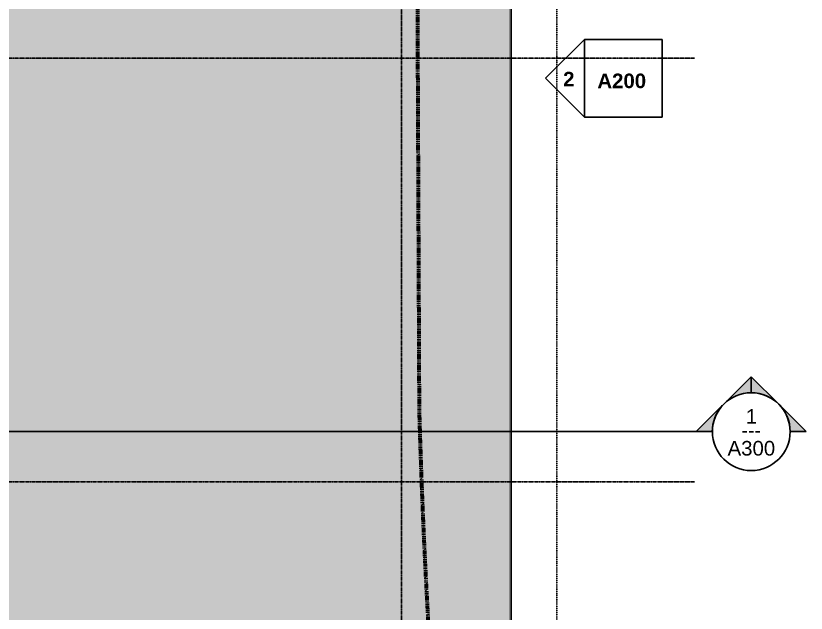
# Model space of a CAD drawing. Header units: inches. Extents: x 9391 to 11530, y 1186 to 2858.
# Drawn here: x 11042.2 to 11530, y 1708.4 to 2077.1 of the extents above; entities that cross this region are included whole.
import ezdxf

# ---------------------------------------------------------------- set-up
doc = ezdxf.new("R2010")
doc.units = ezdxf.units.IN
doc.header["$MEASUREMENT"] = 0
for name, pattern in [('Aligning Line 1_8_', [0.25, 0.125, -0.125]), ('Double Dash 3_8_', [1, 0.375, -0.125, 0.125, -0.125, 0.125, -0.125]), ('Grid Line 1_2_', [0.875, 0.5, -0.125, 0.125, -0.125])]:
    doc.linetypes.add(name, pattern=pattern)
for name, color, linetype, lineweight in [('A-ROOF', 132, 'Continuous', 13), ('A-ROOF-1', 132, 'Continuous', 5), ('A-ROOF-OTLN', 132, 'Continuous', 9), ('A-ROOF-OTLN-1', 132, 'Continuous', 5), ('C-PROP-LINE', 91, 'Double Dash 3_8_', 211), ('G-ANNO-SYMB', 111, 'Aligning Line 1_8_', 30), ('G-ANNO-SYMB-1', 111, 'Continuous', 30), ('G-ANNO-SYMB-2', 111, 'Continuous', 9), ('S-GRID-1', 1, 'Grid Line 1_2_', 30)]:
    doc.layers.add(name, color=color, linetype=linetype, lineweight=lineweight)
doc.styles.add('Arial', font='arial.ttf', dxfattribs={"height": 9})
doc.styles.add('Arial_B', font='arialbd.ttf', dxfattribs={"height": 9})
doc.styles.add('Century Gothic', font='ufonts.com_century-gothic.ttf', dxfattribs={"height": 9})

# ---------------------------------------------------------------- blocks, each defined once
blk = doc.blocks.new('Family - ___-1646256-FLOOR PLAN - ROOF')
at = {"layer": 'C-PROP-LINE'}
blk.add_line((-2616.71, 11287.66), (-1833.86, 11291.07), dxfattribs=at)
blk.add_arc((-1956.6, 15729.37), 4440, 271.58414, 277.9872, dxfattribs=at)
blk = doc.blocks.new('Elevation - Detail Number-151647-FLOOR PLAN - ROOF')
at = {"layer": 'G-ANNO-SYMB-1'}
for p, q in [((0.25, 0.25), (-0.25, 0.25)), ((-0.25, 0.25), (-0.25, -0.25)), ((0.25, -0.25), (0.25, 0.25)), ((-0.25, -0.25), (0.25, -0.25))]:
    blk.add_line(p, q, dxfattribs=at)
blk = doc.blocks.new('Elevation - Detail Number-151370-FLOOR PLAN - ROOF')
at = {"layer": 'G-ANNO-SYMB-1'}
for p, q in [((0, 0.25), (-0.25, 0)), ((0.25, 0), (0, 0.25)), ((-0.25, 0), (0.25, 0))]:
    blk.add_line(p, q, dxfattribs=at)
blk = doc.blocks.new('Section - Section Head - Filled-22785-FLOOR PLAN - ROOF')
at = {"layer": 'G-ANNO-SYMB-2'}
h = blk.add_hatch(color=256, dxfattribs=at)
edge = h.paths.add_edge_path(flags=0)
edge.add_line((-0.4268, 0.1768), (-0.25, 0.3536))
edge.add_line((-0.25, 0.3536), (-0.25, 0.25))
edge.add_arc((-0.25, 0), 0.25, 90, 135)
h = blk.add_hatch(color=256, dxfattribs=at)
edge = h.paths.add_edge_path(flags=0)
edge.add_arc((-0.25, 0), 0.25, 45, 90)
edge.add_line((-0.25, 0.25), (-0.25, 0.3536))
edge.add_line((-0.25, 0.3536), (-0.0732, 0.1768))
h = blk.add_hatch(color=256, dxfattribs=at)
edge = h.paths.add_edge_path(flags=0)
edge.add_arc((-0.25, 0), 0.2503, 137.9216, 180)
edge.add_line((-0.5003, 0), (-0.6036, 0))
edge.add_line((-0.6036, 0), (-0.4358, 0.1678))
h = blk.add_hatch(color=256, dxfattribs=at)
edge = h.paths.add_edge_path(flags=0)
edge.add_line((-0.0642, 0.1678), (0.1036, 0))
edge.add_line((0.1036, 0), (0.0003, 0))
edge.add_arc((-0.25, 0), 0.2503, 0, 42.0784)
at = {"layer": 'G-ANNO-SYMB-1'}
for p, q in [((-0.25, 0.3536), (-0.4268, 0.1768)), ((-0.25, 0.25), (-0.25, 0.3536)), ((-0.0732, 0.1768), (-0.25, 0.3536)), ((-0.25, 0.3536), (-0.25, 0.25)), ((-0.4358, 0.1678), (-0.6036, 0)), ((0.1036, 0), (-0.0642, 0.1678)), ((-0.6036, 0), (-0.5003, 0)), ((0.0003, 0), (0.1036, 0))]:
    blk.add_line(p, q, dxfattribs=at)
for centre, radius, start, end in [((-0.2503, 0), 0.25, 360, 180), ((-0.25, 0), 0.25, 90, 135), ((-0.25, 0), 0.25, 45, 90), ((-0.25, 0), 0.2503, 137.9216, 180), ((-0.25, 0), 0.2503, 0, 42.0784), ((-0.2503, 0), 0.25, 180, 360)]:
    blk.add_arc(centre, radius, start, end, dxfattribs=at)

msp = doc.modelspace()

# ---------------------------------------------------------------- hatches: boundary and pattern name
at = {"layer": 'A-ROOF-1'}
msp.add_hatch(color=256, dxfattribs=at).paths.add_polyline_path([(11003.8, 1464.46), (11347.3, 1464.46), (11347.3, 2364.46), (11065.88, 2364.46), (11065.88, 2320.08), (11114.5, 2320.08), (11114.5, 2312.08), (11029.85, 2312.08), (11029.85, 1524.46), (10997.85, 1524.46), (10997.85, 1464.46)], flags=0)
at = {"layer": 'A-ROOF-OTLN-1'}
msp.add_hatch(color=256, dxfattribs=at).paths.add_polyline_path([(11348.05, 1464.46), (11348.05, 2364.46), (11347.3, 2364.46), (11347.3, 1464.46)], flags=0)

# ---------------------------------------------------------------- linework, layer by layer
at = {"layer": 'A-ROOF'}
msp.add_line((11347.3, 1464.46), (11347.3, 2364.46), dxfattribs=at)
at = {"layer": 'A-ROOF-OTLN'}
msp.add_line((11348.05, 1464.46), (11348.05, 2364.46), dxfattribs=at)
at = {"layer": 'G-ANNO-SYMB'}
msp.add_line((11376.02, 2698.72), (11376.02, 1339.74), dxfattribs=at)
at = {"layer": 'G-ANNO-SYMB-1'}
msp.add_line((11472.02, 1820.42), (9558.88, 1820.42), dxfattribs=at)
at = {"layer": 'S-GRID-1'}
for p, q in [((11280.25, 1368.27), (11280.25, 2735.87)), ((11461, 2051), (9574.73, 2051)), ((11461, 1789.54), (9574.73, 1789.54))]:
    msp.add_line(p, q, dxfattribs=at)

# ---------------------------------------------------------------- block references
at = {"layer": 'C-PROP-LINE', "rotation": 270.0000000000005}
msp.add_blockref('Family - ___-1646256-FLOOR PLAN - ROOF', (0, 0), dxfattribs=at)
at = {"layer": 'G-ANNO-SYMB-1', "extrusion": (0, 0, -1), "xscale": 95.99999999999994, "yscale": 95.99999999999994, "zscale": 95.99999999999994, "rotation": 270.0000000000015}
msp.add_blockref('Elevation - Detail Number-151370-FLOOR PLAN - ROOF', (-11393.04, 2038.54), dxfattribs=at)
at = {"layer": 'G-ANNO-SYMB-1', "xscale": 95.99999999999994, "yscale": 95.99999999999994, "zscale": 95.99999999999994, "rotation": 269.9999999999989}
msp.add_blockref('Elevation - Detail Number-151647-FLOOR PLAN - ROOF', (11417.04, 2038.54), dxfattribs=at)
at = {"layer": 'G-ANNO-SYMB-1', "extrusion": (0, 0, -1), "xscale": 95.99999999999994, "yscale": 95.99999999999994, "zscale": 95.99999999999994}
msp.add_blockref('Section - Section Head - Filled-22785-FLOOR PLAN - ROOF', (-11472.02, 1820.42), dxfattribs=at)

# ---------------------------------------------------------------- texts
at = {"layer": 'G-ANNO-SYMB-2', "char_height": 9, "attachment_point": 1}
for s, insert, width, style in [('\\fArial|b1|i0|c0|p34|;2', (11379.96, 2042.52), 8.484, 'Arial_B'), ('A200', (11401.09, 2041.44), 36.057, 'Arial_B'), ('1', (11492.7, 1834.32), 8.484, 'Arial'), ('---', (11490.04, 1825.82), 15.453, 'Century Gothic'), ('A300', (11481.45, 1814.69), 35.754, 'Arial')]:
    msp.add_mtext(s, dxfattribs=dict(at, insert=insert, width=width, style=style))

doc.saveas('drawing.dxf')
